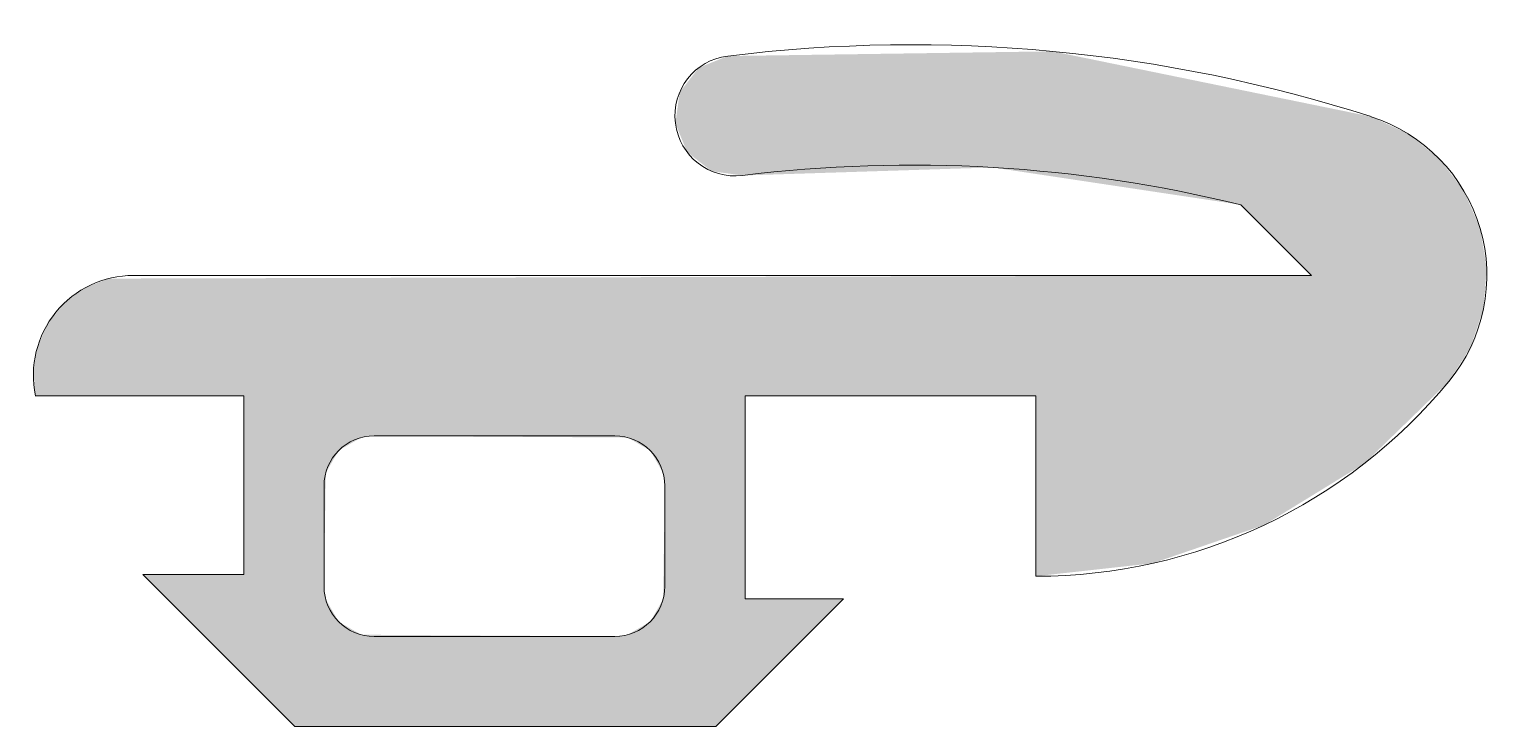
# Model space of a CAD drawing. Header units: metres. Extents: x -2.1 to 12.5, y -3.3 to 3.7.
import ezdxf

# ---------------------------------------------------------------- set-up
doc = ezdxf.new("R2010")
doc.units = ezdxf.units.M
doc.layers.add('A-DETL-GENF', color=92, linetype='Continuous', lineweight=18)

# ---------------------------------------------------------------- blocks, each defined once
blk = doc.blocks.new('31 Solarlux r_01 - 31Solarlux r_01-971081-00_0 Basismaterialen')
at = {"layer": 'A-DETL-GENF'}
h = blk.add_hatch(color=256, dxfattribs=at)
h.paths.add_polyline_path([(4.71, -3.3), (5.982, -2.027), (5, -2.027), (5, 0), (7.9, 0), (7.9, -1.8), (9.067, -1.671), (10.177, -1.29), (11.178, -0.676), (12.02, 0.142), (12.237, 0.483), (12.366, 0.866), (12.399, 1.269), (12.333, 1.668), (12.173, 2.039), (11.928, 2.36), (11.613, 2.613), (11.246, 2.783), (8.069, 3.434), (4.827, 3.387), (4.539, 3.271), (4.348, 3.026), (4.305, 2.718), (4.421, 2.43), (4.666, 2.239), (4.973, 2.196), (7.473, 2.276), (9.946, 1.904), (10.65, 1.2), (-1.35, 1.168), (-1.585, 1.075), (-1.789, 0.925), (-1.948, 0.73), (-2.054, 0.5), (-2.099, 0.252), (-2.08, 0), (0, 0), (0, -1.783), (-1.007, -1.783), (0.51, -3.3)])
h.paths.add_polyline_path([(3.7, -2.4), (1.171, -2.383), (0.946, -2.254), (0.817, -2.029), (0.8, -1.9), (0.817, -0.771), (0.946, -0.546), (1.171, -0.417), (1.3, -0.4), (3.829, -0.417), (4.054, -0.546), (4.183, -0.771), (4.2, -0.9), (4.183, -2.029), (4.054, -2.254), (3.829, -2.383)])
for p, q in [((9.946, 1.904), (10.65, 1.2)), ((10.65, 1.2), (-1.1, 1.2)), ((-2.08, 0), (0, 0)), ((0, 0), (0, -1.783)), ((5, -2.027), (5, 0)), ((5, 0), (7.9, 0)), ((7.9, 0), (7.9, -1.8)), ((1.3, -0.4), (3.7, -0.4)), ((0.8, -1.9), (0.8, -0.9)), ((4.2, -0.9), (4.2, -1.9)), ((0, -1.783), (-1.007, -1.783)), ((-1.007, -1.783), (0.51, -3.3)), ((4.71, -3.3), (5.982, -2.027)), ((5.982, -2.027), (5, -2.027)), ((3.7, -2.4), (1.3, -2.4)), ((0.51, -3.3), (4.71, -3.3))]:
    blk.add_line(p, q, dxfattribs=at)
for centre, radius, start, end in [((4.9, 2.792), 0.6, 97.0305, 277.0305), ((6.663, -11.5), 15, 72.209, 97.0305), ((10.738, 1.2), 1.662, 320.4813, 72.209), ((6.663, -11.5), 13.8, 76.2336, 97.0305), ((-1.1, 0.2), 1, 90, 191.537), ((7.9, 3.541), 5.341, 270, 320.4813), ((1.3, -0.9), 0.5, 90, 180), ((3.7, -0.9), 0.5, 360, 90), ((1.3, -1.9), 0.5, 180, 270), ((3.7, -1.9), 0.5, 270, 0)]:
    blk.add_arc(centre, radius, start, end, dxfattribs=at)

msp = doc.modelspace()

# ---------------------------------------------------------------- block references
msp.add_blockref('31 Solarlux r_01 - 31Solarlux r_01-971081-00_0 Basismaterialen', (0, 0))

doc.saveas('drawing.dxf')
